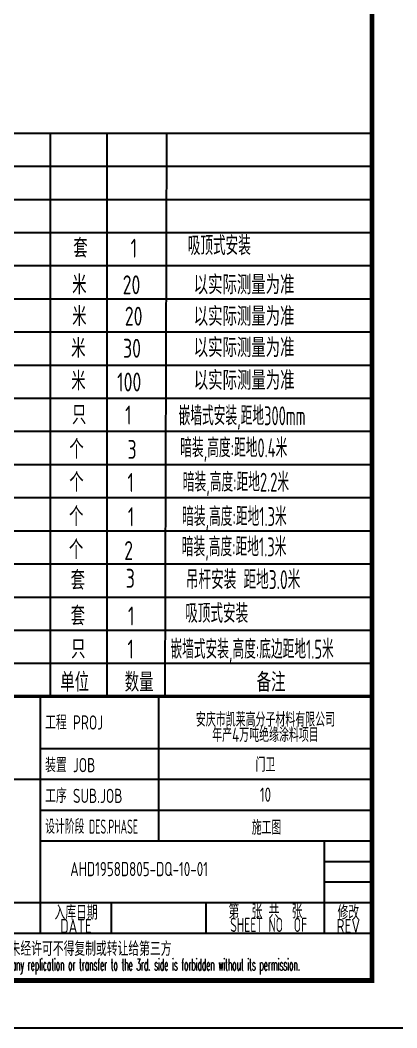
# Model space of a CAD drawing. Extents: x 5600590 to 5949977, y -428435 to -354779.
# Drawn here: x 5706410 to 5714366, y -412848 to -391563 of the extents above; entities that cross this region are included whole.
import ezdxf
from ezdxf.enums import TextEntityAlignment as Align

# ---------------------------------------------------------------- set-up
doc = ezdxf.new("R2010")
doc.units = 0
doc.header["$LTSCALE"] = 1000
doc.header["$MEASUREMENT"] = 0
doc.layers.get('0').update_dxf_attribs({"linetype": 'CONTINUOUS'})
for name, color, linetype in [('AXIS', 3, 'CONTINUOUS'), ('PUB_TEXT', 7, 'CONTINUOUS'), ('PUB_TITLE', 4, 'CONTINUOUS'), ('TEL_TAB', 7, 'CONTINUOUS'), ('电气', 3, 'CONTINUOUS')]:
    doc.layers.add(name, color=color, linetype=linetype)
doc.styles.add('ECEC_TQ', font='txt_l.shx', dxfattribs={"bigfont": 'hztxt_l.shx'})
doc.styles.add('SCEI', font='sceie.shx', dxfattribs={"width": 0.75, "bigfont": 'sceic.shx'})
doc.styles.add('sceie', font='sceie.shx', dxfattribs={"width": 0.7, "bigfont": 'sceic.shx'})
doc.styles.add('TSSD_Rein', font='Tssdeng.shx', dxfattribs={"width": 0.7, "bigfont": 'hztxt.shx'})

msp = doc.modelspace()

# ---------------------------------------------------------------- linework, layer by layer
for p, q in [((5706841.2, -410847.7), (5706841.2, -405847.7)), ((5709341.2, -408897.7), (5709341.2, -405847.7)), ((5713841.2, -411847.7), (5713841.2, -405847.7)), ((5706841.2, -406947.7), (5713841.2, -406947.7)), ((5695841.2, -407597.7), (5706841.2, -407597.7)), ((5706841.2, -407597.7), (5713841.2, -407597.7)), ((5706841.2, -408247.7), (5713841.2, -408247.7)), ((5706841.2, -408897.7), (5713841.2, -408897.7)), ((5712841.2, -410847.7), (5712841.2, -408897.7)), ((5712841.2, -409331.1), (5713841.2, -409331.1)), ((5712841.2, -409764.4), (5713841.2, -409764.4)), ((5701341.2, -410197.7), (5713841.2, -410197.7)), ((5708341.2, -410847.7), (5708341.2, -410197.7)), ((5710341.2, -410847.7), (5710341.2, -410197.7)), ((5695841.2, -410847.7), (5713841.2, -410847.7)), ((5695841.2, -411847.7), (5713841.2, -411847.7))]:
    msp.add_line(p, q)
at = {"const_width": 70}
msp.add_lwpolyline([(5713841.2, -405847.7), (5695841.2, -405847.7)], dxfattribs=at)
at = {"layer": 'PUB_TITLE'}
msp.add_lwpolyline([(5655441.2, -412847.7), (5714841.2, -412847.7), (5714841.2, -370847.7), (5655441.2, -370847.7)], close=True, dxfattribs=at)
at = {"layer": 'PUB_TITLE', "const_width": 100}
msp.add_lwpolyline([(5657941.2, -411847.7), (5713841.2, -411847.7), (5713841.2, -371847.7), (5657941.2, -371847.7)], close=True, dxfattribs=at)
at = {"layer": 'TEL_TAB'}
for p, q in [((5695841.2, -393947.7), (5713841.2, -393947.7)), ((5707041.2, -393947.7), (5707041.2, -405847.7)), ((5708241.2, -393947.7), (5708241.2, -405847.7)), ((5709500.6, -393947.7), (5709466.5, -405847.7)), ((5695841.2, -394647.7), (5713841.2, -394647.7)), ((5713841.2, -405847.7), (5713841.2, -394647.7)), ((5695841.2, -395347.7), (5713841.2, -395347.7)), ((5695841.2, -396047.7), (5713841.2, -396047.7)), ((5695841.2, -396747.7), (5713841.2, -396747.7)), ((5695841.2, -397447.7), (5713841.2, -397447.7)), ((5695841.2, -398147.7), (5713841.2, -398147.7)), ((5695841.2, -398847.7), (5713841.2, -398847.7)), ((5695841.2, -399547.7), (5713841.2, -399547.7)), ((5695841.2, -400247.7), (5713841.2, -400247.7)), ((5695841.2, -400947.7), (5713841.2, -400947.7)), ((5695841.2, -401647.7), (5713841.2, -401647.7)), ((5695841.2, -402347.7), (5713841.2, -402347.7)), ((5695841.2, -403047.7), (5713841.2, -403047.7)), ((5695841.2, -403747.7), (5713841.2, -403747.7)), ((5695841.2, -404447.7), (5713841.2, -404447.7)), ((5695841.2, -405147.7), (5713841.2, -405147.7))]:
    msp.add_line(p, q, dxfattribs=at)

# ---------------------------------------------------------------- texts
at = {"style": 'sceie'}
for s, width, p in [('工程 PROJ', 0.8, (5706938.1, -406547.7)), ('装置 JOB', 0.8, (5706938.1, -407447.7)), ('工序 SUB.JOB', 0.8, (5706938.1, -408097.7)), ('设计阶段 DES.PHASE', 0.6, (5706938.1, -408747.7))]:
    msp.add_text(s, height=300, dxfattribs=dict(at, width=width)).set_placement(p)
for s, height, style, width, p in [('施工图', 300, 'sceie', 0.6, (5711613.5, -408601.3)), ('入库日期', 300, 'sceie', 0.8, (5707591.2, -410397.7)), ('第  张 共  张', 300, 'sceie', 0.8, (5711591.2, -410372.7)), ('修改', 300, 'sceie', 0.8, (5713341.2, -410397.7)), ('DATE', 300, 'sceie', 0.8, (5707591.2, -410697.7)), ('SHEET NO  OF  ', 300, 'sceie', 0.7, (5711772.5, -410672.7)), ('REV', 300, 'sceie', 0.8, (5713341.2, -410697.7)), ('本文件专有权属安徽华东化工医药工程有限责任公司所有,未经许可不得复制或转让给第三方', 300, 'sceie', 0.8, (5705012.3, -411196.6)), ('The proprietary right of this document belongs to Anhui Huadong Chemical And Medical Engineering  Co.,Ltd.  and any replication or transfer to the 3rd. side is forbidden without its permission. ', 250, 'ECEC_TQ', 0.45, (5704841.2, -411547.7))]:
    msp.add_text(s, height=height, dxfattribs=dict(style=style, width=width)).set_placement(p, align=Align.MIDDLE)
at = {"layer": 'AXIS', "style": 'TSSD_Rein', "width": 0.7}
for s, p in [('安庆市凯莱高分子材料有限公司', (5711591.2, -406320.1)), ('年产4万吨绝缘涂料项目', (5711591.2, -406643.2)), ('门卫', (5711591.2, -407272.7)), ('10', (5711591.2, -407922.7))]:
    msp.add_text(s, height=300, dxfattribs=at).set_placement(p, align=Align.MIDDLE)
at = {"layer": 'AXIS', "insert": (5707467, -409343.9), "char_height": 300, "width": 7518.75, "attachment_point": 1, "style": 'TSSD_Rein'}
msp.add_mtext('AHD1958D805-DQ-10-01', dxfattribs=at)
at = {"layer": 'PUB_TEXT', "style": 'SCEI'}
for s, width, p in [('吸顶式安装', 0.7, (5709951.8, -396524.7)), ('嵌墙式安装,距地300mm', 0.65, (5709757.5, -400119.8)), ('暗装,高度:距地0.4米', 0.65, (5709791.7, -400796.8)), ('暗装,高度:距地2.2米', 0.65, (5709845.4, -401522.5)), ('暗装,高度:距地1.3米', 0.65, (5709830.4, -402248.7)), ('暗装,高度:距地1.3米', 0.65, (5709824.4, -402889.1)), ('吊杆安装 距地3.0米', 0.7, (5709911.7, -403580.6)), ('吸顶式安装', 0.7, (5709896.1, -404292.9)), ('嵌墙式安装,高度:底边距地1.5米', 0.65, (5709584.3, -405050.6))]:
    msp.add_text(s, height=400, dxfattribs=dict(at, width=width)).set_placement(p)
at = {"layer": 'TEL_TAB', "style": 'SCEI', "width": 0.8}
for s, p in [('套', (5707532.2, -396579.5)), ('1', (5708742.5, -396579.5)), ('只', (5707504, -400098.3)), ('1', (5708628.4, -400104)), ('个', (5707448.3, -400824.6)), ('3', (5708677.7, -400829.6)), ('个', (5707448.3, -401524.6)), ('1', (5708677.7, -401529.6)), ('个', (5707441.5, -402247.7)), ('1', (5708685.3, -402252.7)), ('个', (5707439.5, -402947.7)), ('2', (5708608.2, -402966.2)), ('套', (5707476.5, -403594.9)), ('3', (5708641.1, -403552.9)), ('套', (5707476.5, -404347.7)), ('1', (5708686.8, -404347.7)), ('只', (5707486.7, -405047.7)), ('1', (5708676.6, -405047.7)), ('单位', (5707258.5, -405747.7)), ('数量', (5708619.5, -405747.7)), ('备注', (5711405.4, -405747.7))]:
    msp.add_text(s, height=400, dxfattribs=at).set_placement(p)
at = {"layer": '电气', "style": 'SCEI', "width": 0.8}
for s, p in [('米', (5707509, -397353.2)), ('20', (5708575.5, -397353.2)), ('以实际测量为准', (5710075.6, -397353.2)), ('米', (5707509, -398020.4)), ('以实际测量为准', (5710075.6, -398020.4)), ('20', (5708620.7, -398015.8)), ('以实际测量为准', (5710075.6, -398680.5)), ('以实际测量为准', (5710077.7, -399371.7))]:
    msp.add_text(s, height=400, dxfattribs=at).set_placement(p)
for s, p in [('米', (5707486.8, -398493.5)), ('30', (5708583.3, -398493.5)), ('米', (5707488.8, -399184.8)), ('100', (5708459.1, -399206.2))]:
    msp.add_text(s, height=400, dxfattribs=at).set_placement(p, align=Align.MIDDLE_LEFT)

doc.saveas('drawing.dxf')
